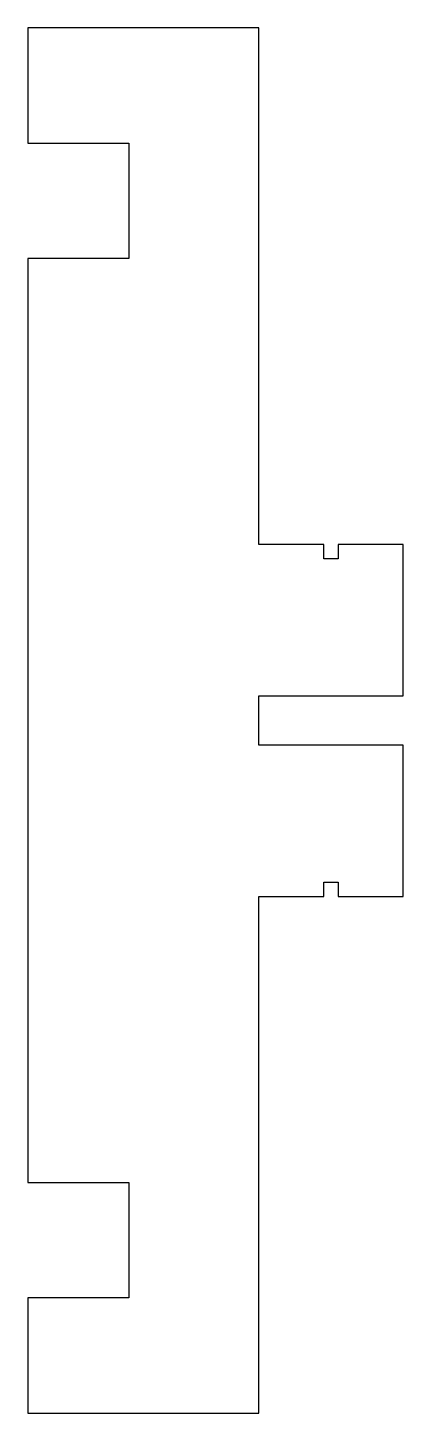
# Model space of a CAD drawing. Header units: millimetres. Extents: x -3.5 to 9.5, y -6 to 42.
import ezdxf

# ---------------------------------------------------------------- set-up
doc = ezdxf.new("R2010")
doc.units = ezdxf.units.MM

msp = doc.modelspace()

# ---------------------------------------------------------------- linework, layer by layer
msp.add_lwpolyline([(6.75, 11.9), (6.75, 12.4), (7.25, 12.4), (7.25, 11.9), (9.5, 11.9), (9.5, 17.15), (4.5, 17.15), (4.5, 18.85), (9.5, 18.85), (9.5, 24.1), (7.25, 24.1), (7.25, 23.6), (6.75, 23.6), (6.75, 24.1), (4.5, 24.1), (4.5, 42), (-3.5, 42), (-3.5, 38), (0, 38), (0, 34), (-3.5, 34), (-3.5, 2), (0, 2), (0, -2), (-3.5, -2), (-3.5, -6), (4.5, -6), (4.5, 11.9)], close=True)

doc.saveas('drawing.dxf')
